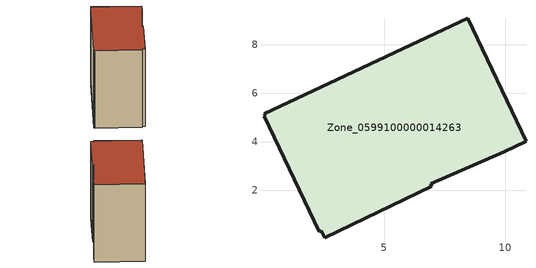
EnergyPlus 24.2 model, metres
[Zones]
Zone_0599100000014263
 floor ground (C_G): 2.55,0.04 2.4,0.34 2.31,0.3 0.04,5.05 0.1,5.07 0.06,5.17 8.44,9.1 10.85,4.02 9.94,3.59 6.92,2.28 6.97,2.16 z0
 wall outside (C_F): 6.92,2.28 9.94,3.59 10.85,4.02 8.44,9.1 0.06,5.17 0.1,5.07 0.04,5.05 2.31,0.3 2.4,0.34 2.55,0.04 6.97,2.16 6.92,2.28 z0:10.03
 roof outside (C_R): 0.1,5.07 0.04,5.05 2.31,0.3 2.4,0.34 2.55,0.04 6.97,2.16 6.92,2.28 9.94,3.59 10.85,4.02 8.44,9.1 0.06,5.17 z10.03
[BUILDING]
Pand.0599100000014263: North Axis=0; Terrain=City; Loads Convergence Tolerance Value=0.04; Temperature Convergence Tolerance Value=0.4; Solar Distribution=FullExterior; Maximum Number of Warmup Days=25; Minimum Number of Warmup Days=1
[Site:Location]
Rotterdam.The.Hague.AP_ZH_NLD Design_Conditions: Latitude=51.96; Longitude=4.45; Time Zone=1; Elevation=-4.5
[SITE:GROUNDTEMPERATURE:BUILDINGSURFACE]
18, 18, 18, 18, 18, 18, 18, 18, 18, 18, 18, 18
[MATERIAL] Thermal Absorptance=0.9; Solar Absorptance=0.7; Visible Absorptance=0.7
Name | Roughness | Thickness | Conductivity | Density | Specific Heat
G.TC.1946 | MediumSmooth | 0.15 | 1 | 540 | 1210
F.TC.1946 | Rough | 0.3 | 0.857143 | 1920 | 840
R.TC.1946 | MediumRough | 0.2 | 0.909091 | 1500 | 1000
[CONSTRUCTION]
C_G: G.TC.1946
C_F: F.TC.1946
C_R: R.TC.1946
[ZONE]
Zone_0599100000014263: Type=1; Multiplier=1; Ceiling Height=Autocalculate; Volume=Autocalculate; Floor Area=autocalculate; Part of Total Floor Area=Yes
[ZONEINFILTRATION:DESIGNFLOWRATE]
Infil_Zone_0599100000014263: Zone or ZoneList or Space or SpaceList=Zone_0599100000014263; Schedule=AlwaysOn; Design Flow Rate Calculation Method=Flow/Area; Flow Rate per Floor Area=0.003; Constant Term Coefficient=1; Temperature Term Coefficient=0; Velocity Term Coefficient=0; Velocity Squared Term Coefficient=0
[HVACTEMPLATE:ZONE:IDEALLOADSAIRSYSTEM]
Zone_0599100000014263: Maximum Heating Supply Air Temperature=50; Minimum Cooling Supply Air Temperature=13; Maximum Heating Supply Air Humidity Ratio=0.0156; Minimum Cooling Supply Air Humidity Ratio=0.0077; Heating Limit=NoLimit; Cooling Limit=NoLimit; Dehumidification Control Type=ConstantSensibleHeatRatio; Cooling Sensible Heat Ratio=0.7; Dehumidification Setpoint=60; Humidification Control Type=None; Humidification Setpoint=30; Outdoor Air Method=None; Outdoor Air Flow Rate per Person=0.00944; Outdoor Air Flow Rate per Zone Floor Area=0; Outdoor Air Flow Rate per Zone=0; Demand Controlled Ventilation Type=None; Outdoor Air Economizer Type=NoEconomizer; Heat Recovery Type=None; Sensible Heat Recovery Effectiveness=0.7; Latent Heat Recovery Effectiveness=0.65
[ZONECONTROL:THERMOSTAT]
ThermostatControl_Zone_0599100000014263: Zone or ZoneList=Zone_0599100000014263; Control Type Schedule=DualSetpointControlType; Control 1=Thermostat_Zone_0599100000014263; Temperature Difference Between Cutout And Setpoint=0
[THERMOSTATSETPOINT:DUALSETPOINT]
Thermostat_Zone_0599100000014263: Heating Setpoint Temperature Schedule=HeatingSetpoint_Zone_0599100000014263; Cooling Setpoint Temperature Schedule=CoolingSetpoint_Zone_0599100000014263
[SCHEDULE:COMPACT]
HeatingSetpoint_Zone_0599100000014263: Through: 12/31, For: AllDays, Until: 24:00, 21
CoolingSetpoint_Zone_0599100000014263: Through: 12/31, For: AllDays, Until: 24:00, 24
DualSetpointControlType: Through: 12/31, For: AllDays, Until: 24:00, 4
AlwaysOn: Through: 12/31, For: AllDays, Until: 24:00, 1
